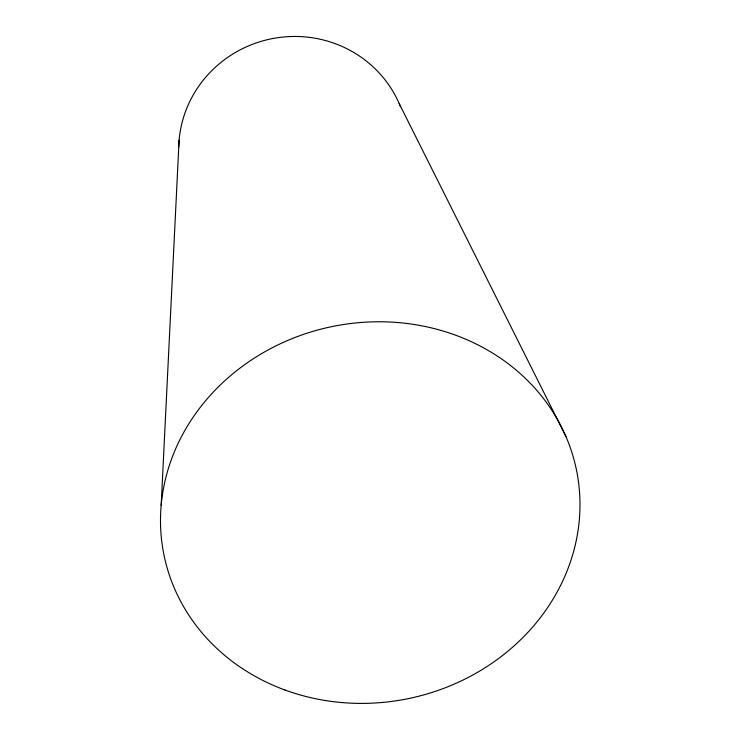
<?xml version="1.0" encoding="UTF-8"?>
<svg xmlns="http://www.w3.org/2000/svg" width="740" height="740" viewBox="0 0 740 740"><rect width="100%" height="100%" fill="white"/><g stroke="black" fill="none" stroke-linecap="round" stroke-linejoin="round"><path stroke-width="1.11" d="M161.172 505.309L179.089 140.295M399.212 103.628L565.989 436.665M178.728 147.047A114.904 111.666 -11.9 0 1 273.68 38.36A114.904 111.666 -11.9 0 1 400.507 106.727M284.965 690.004A210.576 189.884 -11.9 0 0 578.828 484.691A210.576 189.884 -11.9 0 0 246.929 363.053A210.576 189.884 -11.9 0 0 284.965 690.004"/></g></svg>
